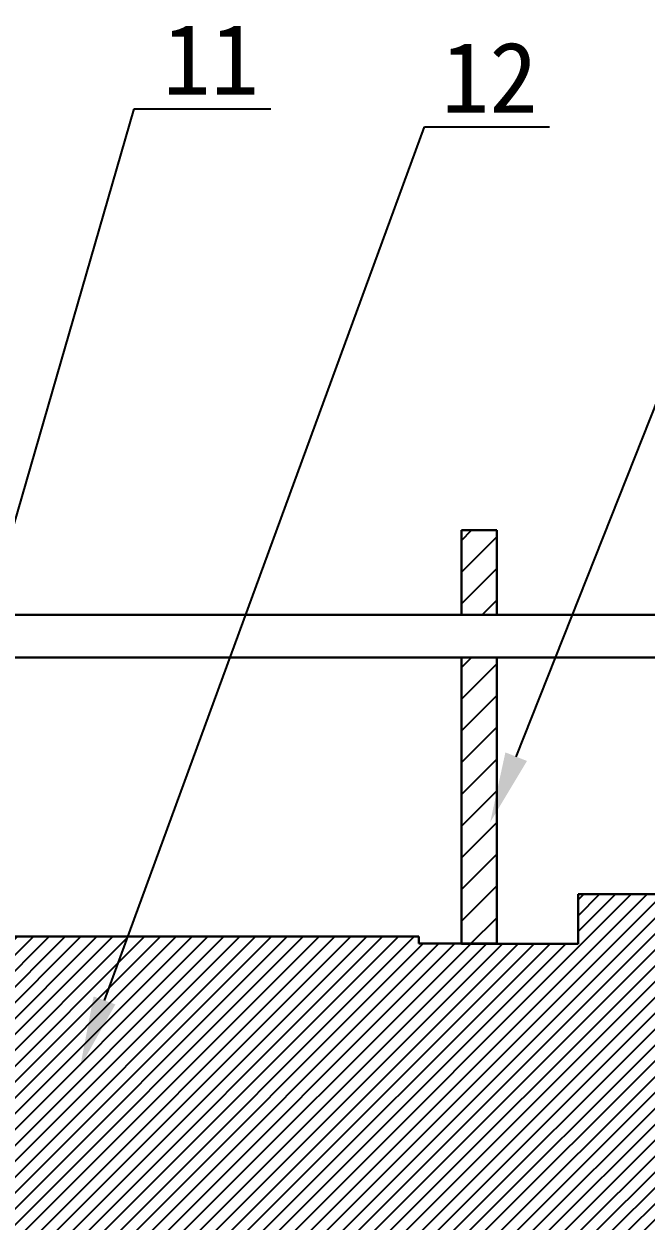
# Model space of a CAD drawing. Header units: millimetres. Extents: x -473 to 6267, y 319 to 3284.
# Drawn here: x 760.5 to 848.5, y 2928.6 to 3098 of the extents above; entities that cross this region are included whole.
import ezdxf
from ezdxf import colors
from ezdxf.entities.mleader import LeaderData, LeaderLine
from ezdxf.math import Vec2, Vec3

# ---------------------------------------------------------------- set-up
doc = ezdxf.new("R2010")
doc.units = ezdxf.units.MM
doc.layers.add('3mm', color=7, linetype='Continuous', lineweight=30)
doc.layers.add('轮廓实线层', color=170, linetype='Continuous')
pattern_1 = [(45, (0, -1039.3188), (-2.245064, 2.245064), [])]

msp = doc.modelspace()

# ---------------------------------------------------------------- hatches: boundary and pattern name
at = {"layer": '轮廓实线层'}
h = msp.add_hatch(dxfattribs=at)
h.set_pattern_fill('ANSI31', color=256)
h.set_pattern_definition(pattern_1)
h.paths.add_polyline_path([(827.35, 3026.359), (822.35, 3026.359), (822.35, 3014.359), (827.35, 3014.359)])
h = msp.add_hatch(dxfattribs=at)
h.set_pattern_fill('ANSI31', color=256)
h.set_pattern_definition(pattern_1)
h.paths.add_polyline_path([(827.35, 3008.359), (822.35, 3008.359), (822.35, 2967.859), (827.35, 2967.859)])
at = {"layer": '轮廓实线层', "true_color": 0x000000}
h = msp.add_hatch(dxfattribs=at)
h.set_pattern_fill('ANSI31', color=18, scale=0.5)
h.set_pattern_definition([(45, (0, -1039.3188), (-1.122532, 1.122532), [])])
h.paths.add_polyline_path([(856.35, 2966.854, 0.4142136), (855.35, 2967.854), (855.35, 2970.354), (852.35, 2974.854), (838.85, 2974.854), (838.85, 2967.854), (822.35, 2967.854), (822.35, 2967.856), (816.35, 2967.856), (816.35, 2968.856), (797.1, 2968.856), (789.6, 2968.856), (762.35, 2968.856), (747.85, 2968.856), (747.85, 2961.356), (746.35, 2961.356), (746.35, 2959.356), (746.35, 2952.606), (745.55, 2952.606), (745.3, 2952.356), (745.3, 2951.356), (728.8, 2951.356), (728.05, 2951.356), (727.8, 2951.106), (727.8, 2947.606), (735.3, 2947.606), (736.051, 2946.356), (735.3, 2945.106), (727.8, 2945.106), (727.8, 2941.606), (728.05, 2941.356), (729.05, 2941.356), (729.05, 2943.106), (743.05, 2943.106), (743.05, 2941.356), (745.3, 2941.356), (745.3, 2940.356), (745.55, 2940.106), (746.35, 2940.106), (746.35, 2933.356), (746.35, 2931.356), (747.85, 2931.356), (747.85, 2923.856), (762.35, 2923.856), (789.6, 2923.856), (797.1, 2923.856), (816.35, 2923.856), (816.35, 2924.856), (822.35, 2924.856), (822.35, 2924.859), (827.35, 2924.859), (855.35, 2924.859, 0.4142136), (856.35, 2925.859)])

# ---------------------------------------------------------------- linework, layer by layer
at = {"layer": '3mm', "lineweight": 30}
for p, q in [((822.35, 3026.359), (822.35, 3014.359)), ((827.35, 3026.359), (822.35, 3026.359)), ((827.35, 3026.359), (827.35, 3014.359)), ((872.3, 3014.359), (458.3, 3014.359)), ((822.35, 3014.359), (827.35, 3014.359)), ((458.3, 3008.359), (872.3, 3008.359)), ((827.35, 3008.359), (822.35, 3008.359)), ((822.35, 3008.359), (822.35, 2967.859)), ((827.35, 3008.359), (827.35, 2967.859)), ((838.85, 2974.854), (838.85, 2967.854)), ((838.85, 2974.854), (852.35, 2974.854)), ((747.85, 2968.856), (762.35, 2968.856)), ((762.35, 2968.856), (789.6, 2968.856)), ((789.6, 2968.856), (797.1, 2968.856)), ((816.35, 2968.856), (797.1, 2968.856)), ((822.35, 2967.856), (816.35, 2967.856)), ((822.35, 2967.859), (827.35, 2967.859)), ((822.35, 2967.856), (822.35, 2967.859)), ((838.85, 2967.854), (822.35, 2967.854)), ((827.35, 2967.854), (827.35, 2967.859))]:
    msp.add_line(p, q, dxfattribs=at)
at = {"layer": '3mm'}
msp.add_line((816.35, 2968.856), (816.35, 2967.856), dxfattribs=at)

# ---------------------------------------------------------------- leaders
ml = msp.add_multileader_mtext('Standard')
ml.set_content('11', color=256)
ml.set_leader_properties()
ml.build(insert=Vec2(0, 0))
ml.multileader.update_dxf_attribs({"text_left_attachment_type": 5, "text_right_attachment_type": 5, "dogleg_length": 0.36, "arrow_head_size": 10})
ctx = ml.context
ctx.base_point, ctx.char_height, ctx.arrow_head_size, ctx.plane_origin = Vec3(778.103, 3085.982), 10, 10, Vec3(737.531, 2952.663)
ctx.left_attachment, ctx.right_attachment = 5, 5
notes = []
notes.append((ctx, [(0, (1, 1, 0), (776.071, 3085.982), (1, 0), 2.032, [(0, [(737.531, 2952.663)], 0, [])])]))
ctx.mtext.insert, ctx.mtext.flow_direction = Vec3(780.103, 3097.982), 5
ml = msp.add_multileader_mtext('Standard')
ml.set_content('13', color=256)
ml.set_leader_properties()
ml.build(insert=Vec2(0, 0))
ml.multileader.update_dxf_attribs({"text_left_attachment_type": 5, "text_right_attachment_type": 5, "dogleg_length": 0.36, "arrow_head_size": 10})
ctx = ml.context
ctx.base_point, ctx.char_height, ctx.arrow_head_size, ctx.plane_origin = Vec3(866.55, 3085.37), 10, 10, Vec3(826.424, 2985.014)
ctx.left_attachment, ctx.right_attachment = 5, 5
notes.append((ctx, [(0, (1, 1, 0), (866.19, 3085.37), (1, 0), 0.36, [(0, [(826.424, 2985.014)], 0, [])])]))
ctx.mtext.insert, ctx.mtext.width, ctx.mtext.flow_direction = Vec3(868.55, 3097.37), 14.47218, 5
ml = msp.add_multileader_mtext('Standard')
ml.set_content('12', color=256)
ml.set_leader_properties()
ml.build(insert=Vec2(0, 0))
ml.multileader.update_dxf_attribs({"text_left_attachment_type": 5, "text_right_attachment_type": 5, "dogleg_length": 0.36, "arrow_head_size": 10})
ctx = ml.context
ctx.base_point, ctx.char_height, ctx.arrow_head_size, ctx.plane_origin = Vec3(817.512, 3083.439), 10, 10, Vec3(768.435, 2950.433)
ctx.left_attachment, ctx.right_attachment = 5, 5
notes.append((ctx, [(0, (1, 1, 0), (817.152, 3083.439), (1, 0), 0.36, [(0, [(768.435, 2950.433)], 0, [])])]))
ctx.mtext.insert, ctx.mtext.flow_direction = Vec3(819.512, 3095.439), 5
for ctx, leaders in notes:
    for number, flags, end, landing, length, lines in leaders:
        leader = LeaderData()
        leader.index, (leader.has_last_leader_line, leader.has_dogleg_vector, leader.attachment_direction) = number, flags
        leader.last_leader_point, leader.dogleg_vector, leader.dogleg_length = Vec3(end), Vec3(landing), length
        for number, points, colour, breaks in lines:
            line = LeaderLine()
            line.index, line.vertices, line.color, line.breaks = number, Vec3.list(points), colors.encode_raw_color(colour), breaks
            leader.lines.append(line)
        ctx.leaders.append(leader)

doc.saveas('drawing.dxf')
